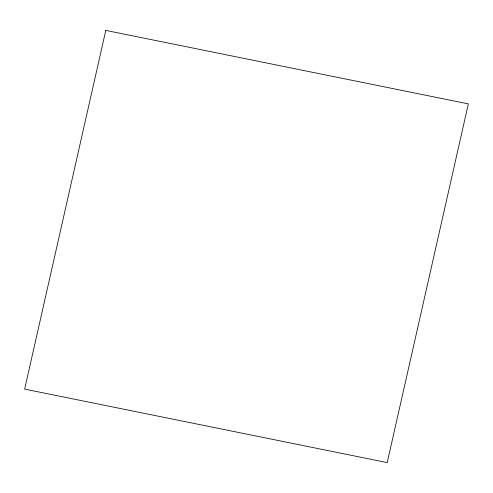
<?xml version="1.0" encoding="UTF-8"?>
<svg xmlns="http://www.w3.org/2000/svg" width="493" height="493" viewBox="0 0 493 493"><rect width="100%" height="100%" fill="white"/><g stroke="black" fill="none" stroke-linecap="round" stroke-linejoin="round"><path stroke-width="0.74" d="M105.792 30.4L24.65 389.113L387.208 462.6L468.35 103.887L105.792 30.4"/></g></svg>
